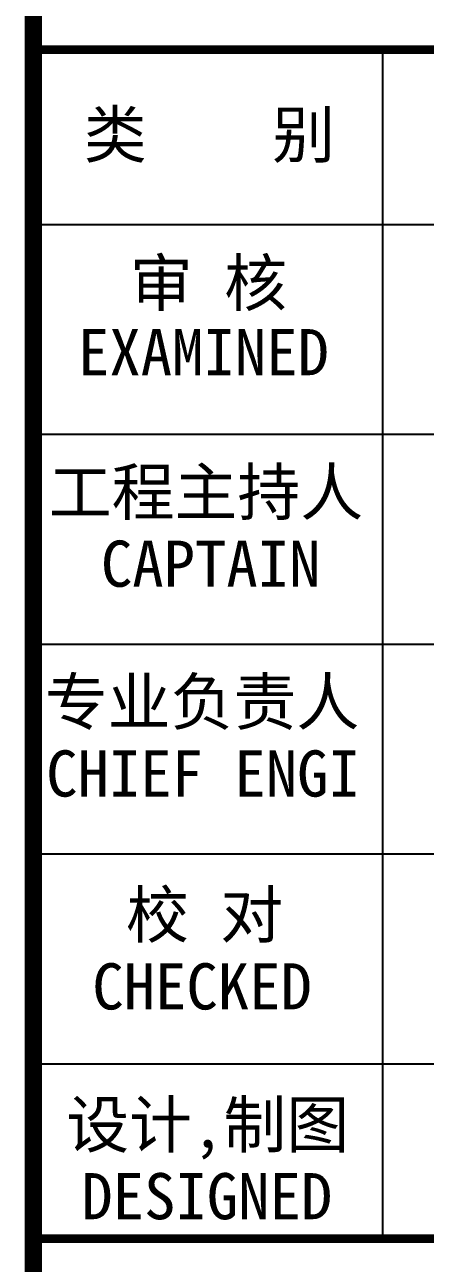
# Model space of a CAD drawing. Extents: x 185245 to 2166646, y -19957 to 815000.
# Drawn here: x 2041510 to 2044936, y 635966 to 646548 of the extents above; entities that cross this region are included whole.
import ezdxf

# ---------------------------------------------------------------- set-up
doc = ezdxf.new("R2010")
doc.units = 0
doc.header["$LTSCALE"] = 1000
doc.header["$MEASUREMENT"] = 0
doc.layers.add('图框', color=4, linetype='Continuous')
doc.styles.add('STYLE-黑体', font='simhei.ttf')

msp = doc.modelspace()

# ---------------------------------------------------------------- linework, layer by layer
at = {"layer": '图框', "color": 0}
for p, q in [((2041584.2, 644841.6, 0), (2050598, 644841.6, 0)), ((2041584.2, 644841.6, 0), (2050598, 644841.6, 0)), ((2041584.2, 643048.8, 0), (2050598, 643048.8, 0)), ((2041584.2, 641256, 0), (2050598, 641256, 0)), ((2041584.2, 639463.2, 0), (2050598, 639463.2, 0)), ((2041584.2, 637670.4, 0), (2050598, 637670.4, 0))]:
    msp.add_line(p, q, dxfattribs=at)
at = {"layer": '图框', "color": 4, "const_width": 147.9, "elevation": 0}
msp.add_lwpolyline([(2041584.2, 659462.7), (2041584.2, 599462.7)], dxfattribs=at)
at = {"layer": '图框', "color": 0, "const_width": 75, "elevation": 0}
msp.add_lwpolyline([(2041584.2, 646335.6), (2050598, 646335.6), (2050598, 631096.8), (2041584.2, 631096.8)], close=True, dxfattribs=at)
at = {"layer": '图框', "color": 0, "elevation": 0}
for points in [[(2044572.2, 644841.6), (2044572.2, 646335.6)], [(2044572.2, 636176.4), (2044572.2, 644841.6)]]:
    msp.add_lwpolyline(points, dxfattribs=at)
at = {"layer": '图框', "color": 0, "const_width": 75, "elevation": 0}
msp.add_lwpolyline([(2041584.2, 636176.4), (2050598, 636176.4)], dxfattribs=at)

# ---------------------------------------------------------------- texts
at = {"layer": '图框', "color": 0, "style": 'STYLE-黑体'}
for s, p in [('类    别 ', (2042015.1, 645412.8, 0)), ('审 核', (2042409.2, 644145.7, 0)), ('EXAMINED ', (2041965.7, 643553.4, 0)), ('工程主持人', (2041715.3, 642358.9, 0)), ('CAPTAIN', (2042161.5, 641746.3, 0)), ('专业负责人', (2041681.7, 640566.1, 0)), ('CHIEF ENGI', (2041693.3, 639953.5, 0)), ('校 对', (2042375.7, 638747.1, 0)), ('CHECKED  ', (2042087.9, 638134.5, 0)), ('设计,制图', (2041865.3, 636954.3, 0)), ('DESIGNED ', (2041994.3, 636341.7, 0))]:
    msp.add_text(s, height=394.42, dxfattribs=at).set_placement(p)

doc.saveas('drawing.dxf')
